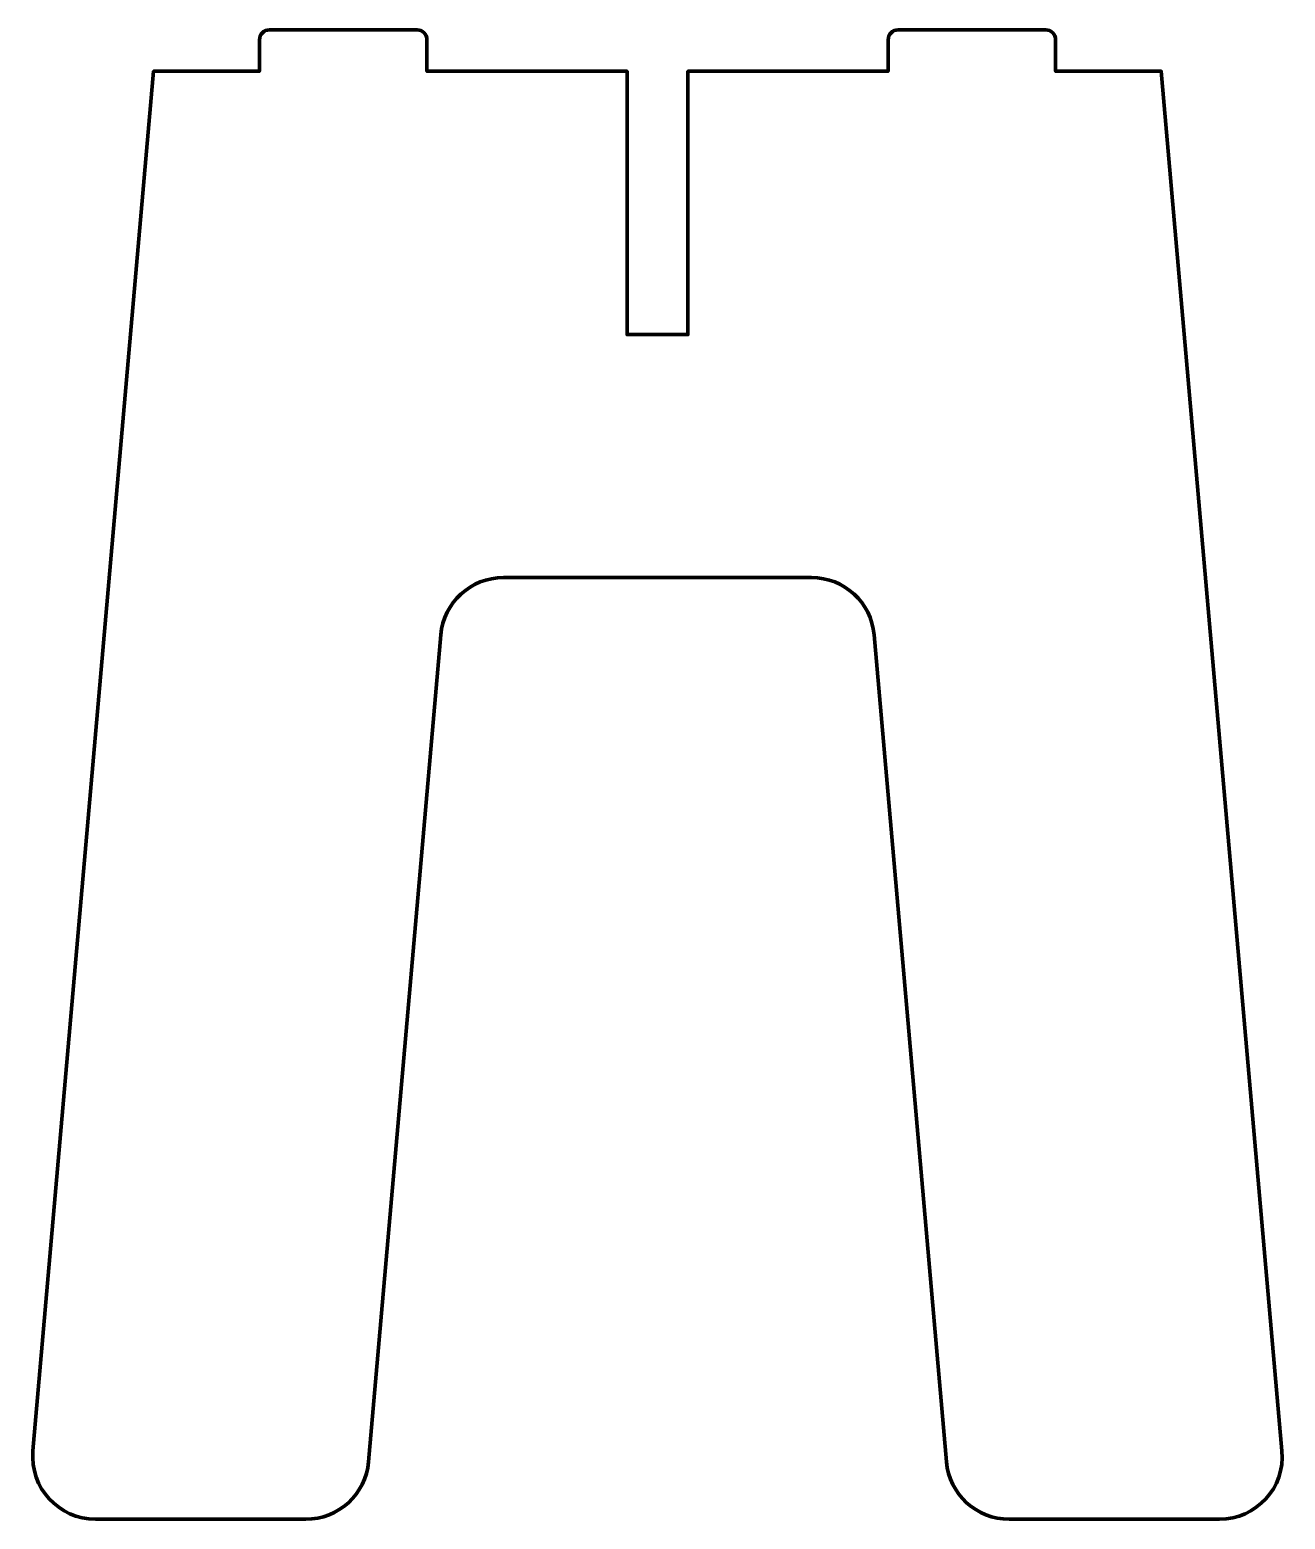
# Model space of a CAD drawing. Header units: inches. Extents: x 16.5 to 31.5, y -32.9 to -15.1.
import ezdxf

# ---------------------------------------------------------------- set-up
doc = ezdxf.new("R2010")
doc.units = ezdxf.units.IN
doc.header["$MEASUREMENT"] = 0
doc.layers.add('Outline', color=7, linetype='Continuous', lineweight=0)

msp = doc.modelspace()

# ---------------------------------------------------------------- linework, layer by layer
at = {"layer": 'Outline', "color": 18, "lineweight": 211, "true_color": 0x000000}
msp.add_open_spline([(31.449, -32.066), (31.449, -32.066), (30.009, -15.605), (30.009, -15.605), (30.009, -15.605), (30.001, -15.606), (30.001, -15.606), (30.001, -15.606), (30.001, -15.605), (30.001, -15.605), (30.001, -15.605), (28.747, -15.605), (28.747, -15.605), (28.747, -15.605), (28.747, -15.229), (28.747, -15.229), (28.747, -15.163), (28.695, -15.111), (28.629, -15.111), (28.629, -15.111), (26.867, -15.111), (26.867, -15.111), (26.801, -15.111), (26.749, -15.163), (26.749, -15.229), (26.749, -15.229), (26.749, -15.605), (26.749, -15.605), (26.749, -15.605), (24.359, -15.605), (24.359, -15.605), (24.359, -15.605), (24.359, -18.748), (24.359, -18.748), (24.359, -18.748), (23.634, -18.748), (23.634, -18.748), (23.634, -18.748), (23.634, -15.605), (23.634, -15.605), (23.634, -15.605), (21.246, -15.605), (21.246, -15.605), (21.246, -15.605), (21.246, -15.229), (21.246, -15.229), (21.246, -15.163), (21.193, -15.111), (21.128, -15.111), (21.128, -15.111), (19.365, -15.111), (19.365, -15.111), (19.3, -15.111), (19.247, -15.163), (19.247, -15.229), (19.247, -15.229), (19.247, -15.605), (19.247, -15.605), (19.247, -15.605), (17.984, -15.605), (17.984, -15.605), (17.984, -15.605), (16.544, -32.066), (16.544, -32.066), (16.506, -32.505), (16.851, -32.882), (17.291, -32.882), (17.291, -32.882), (19.801, -32.882), (19.801, -32.882), (20.19, -32.882), (20.514, -32.584), (20.548, -32.197), (20.548, -32.197), (21.411, -22.33), (21.411, -22.33), (21.445, -21.943), (21.77, -21.646), (22.158, -21.646), (22.158, -21.646), (25.835, -21.646), (25.835, -21.646), (26.224, -21.646), (26.548, -21.943), (26.582, -22.33), (26.582, -22.33), (27.445, -32.197), (27.445, -32.197), (27.479, -32.584), (27.804, -32.882), (28.192, -32.882), (28.192, -32.882), (30.702, -32.882), (30.702, -32.882), (31.142, -32.882), (31.488, -32.505), (31.449, -32.066)], degree=3, knots=[0, 0, 0, 0, 1, 1, 1, 2, 2, 2, 3, 3, 3, 4, 4, 4, 5, 5, 5, 6, 6, 6, 7, 7, 7, 8, 8, 8, 9, 9, 9, 10, 10, 10, 11, 11, 11, 12, 12, 12, 13, 13, 13, 14, 14, 14, 15, 15, 15, 16, 16, 16, 17, 17, 17, 18, 18, 18, 19, 19, 19, 20, 20, 20, 21, 21, 21, 22, 22, 22, 23, 23, 23, 24, 24, 24, 25, 25, 25, 26, 26, 26, 27, 27, 27, 28, 28, 28, 29, 29, 29, 30, 30, 30, 31, 31, 31, 32, 32, 32, 32], dxfattribs=at)

doc.saveas('drawing.dxf')
